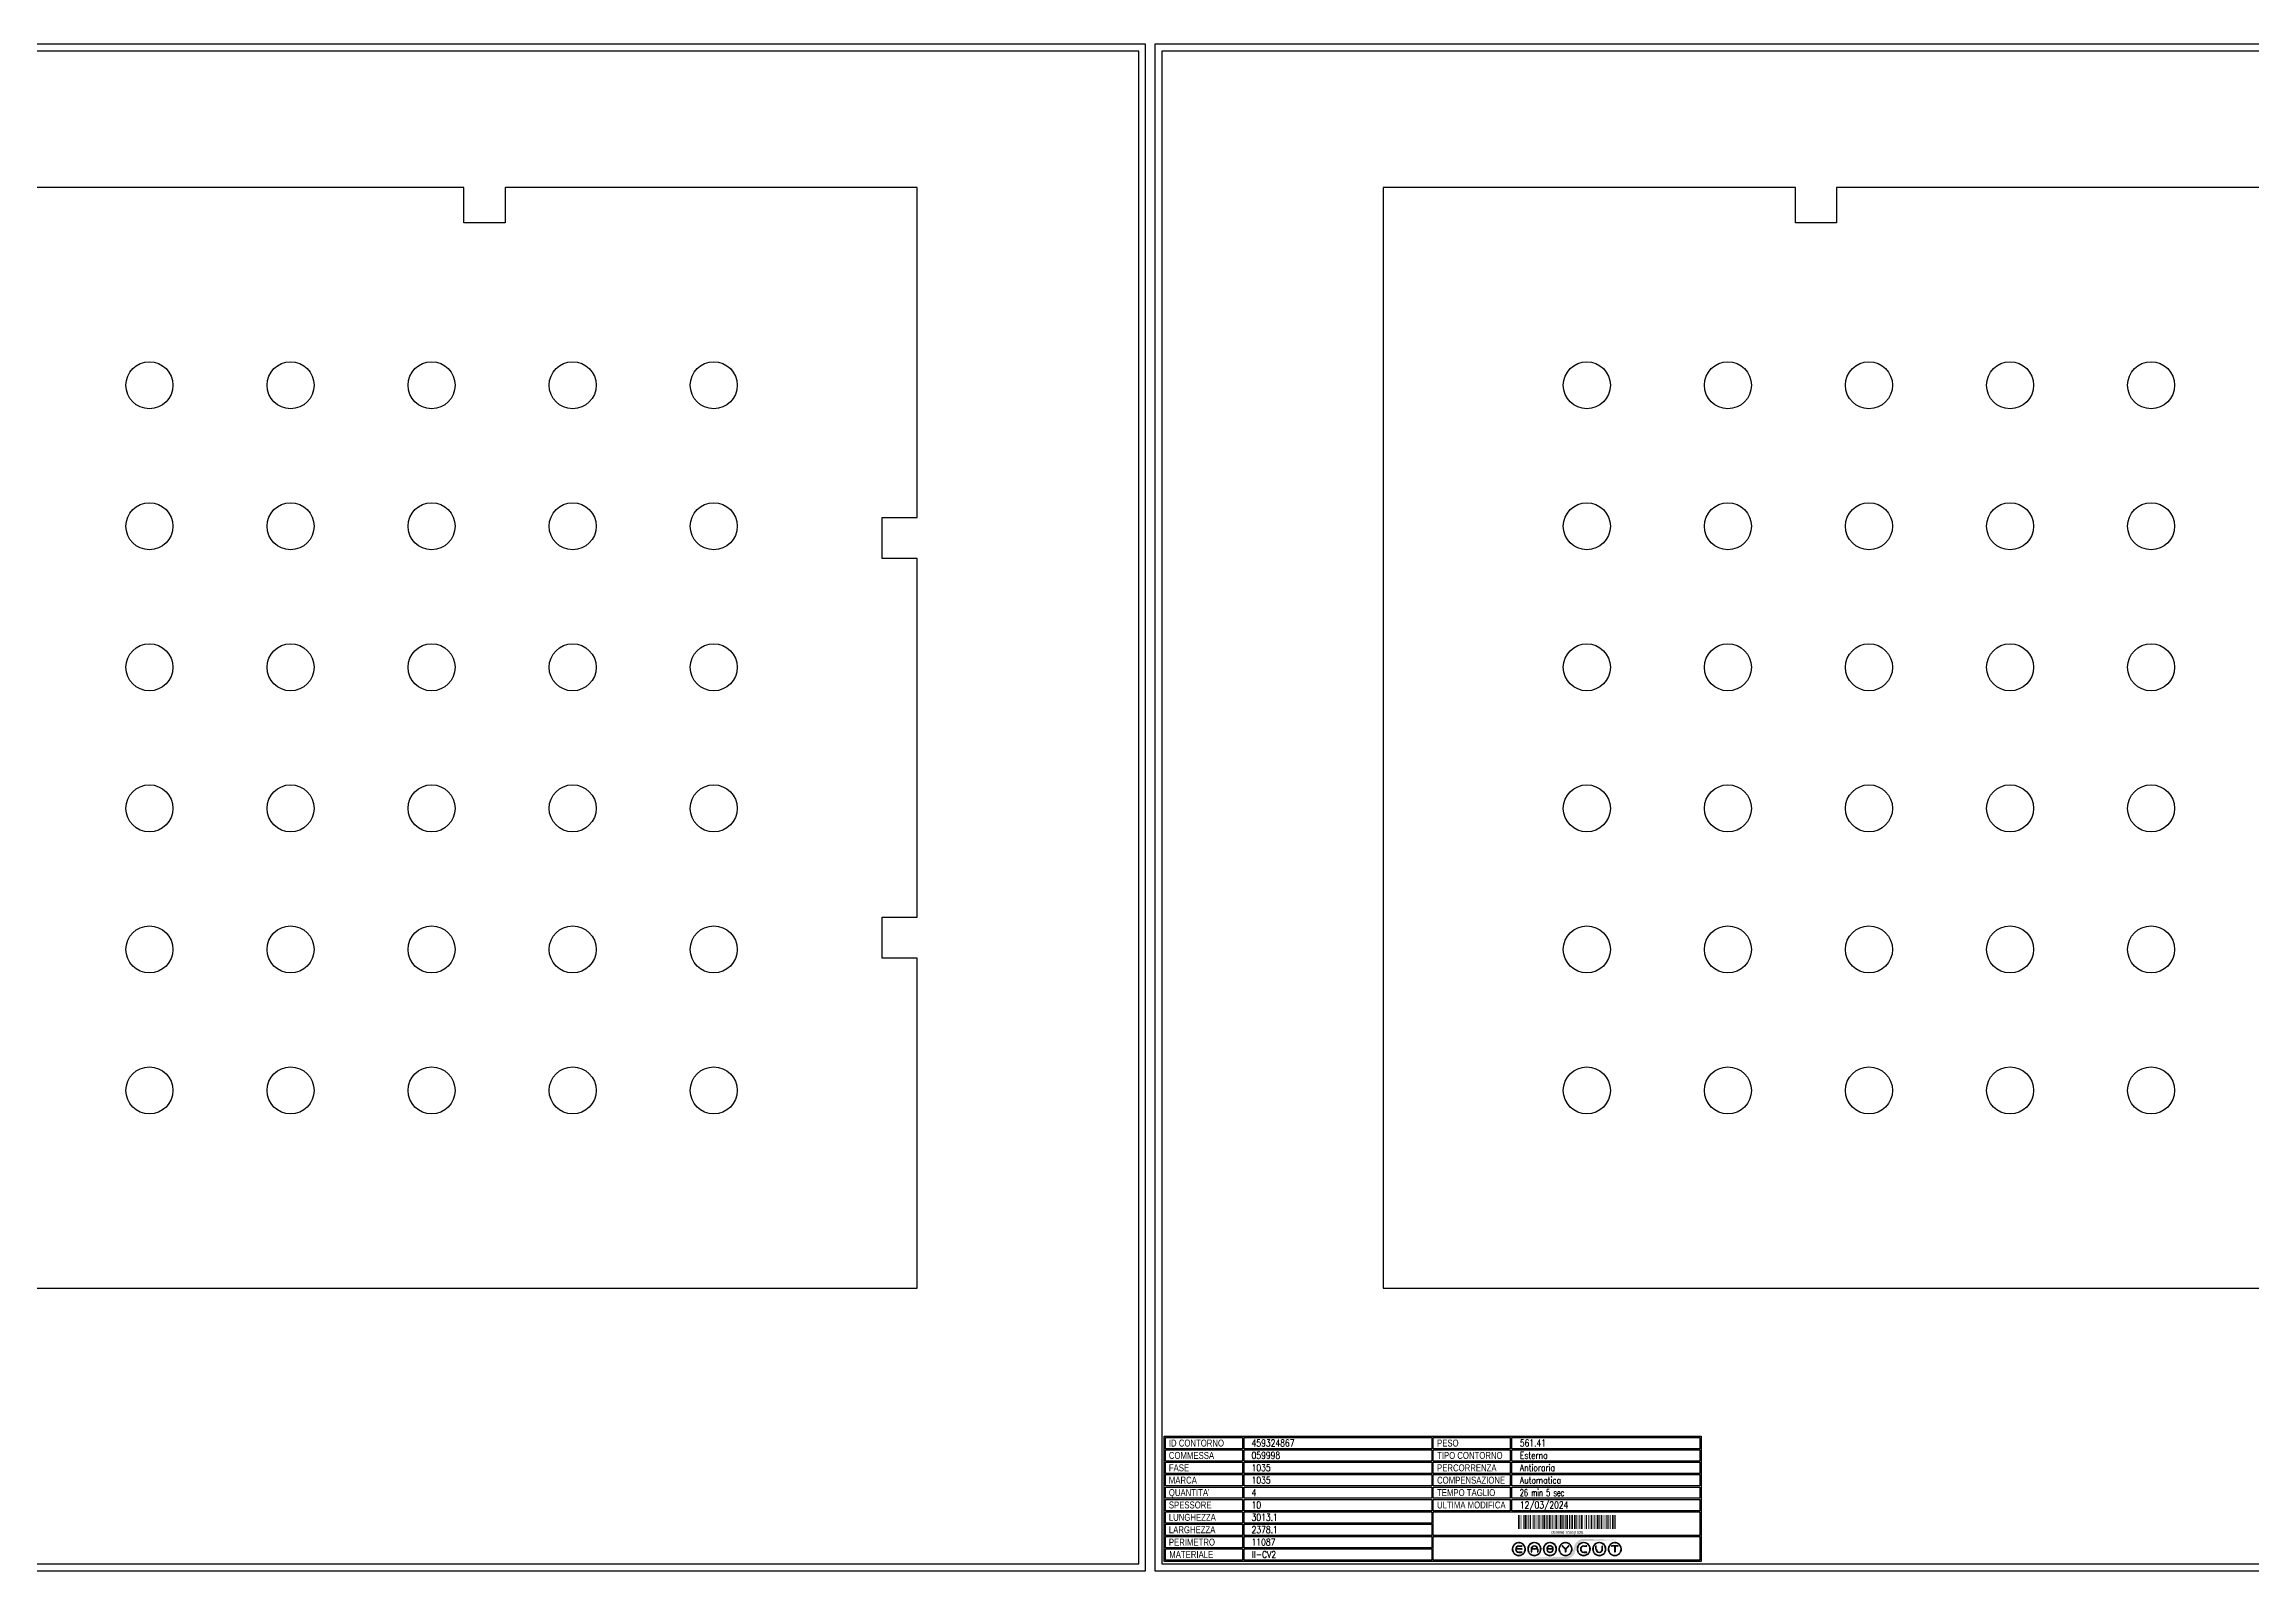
# Model space of a CAD drawing. Header units: millimetres. Extents: x 28039 to 145264, y 9873 to 40131.
# Drawn here: x 34119 to 38889, y 34873 to 38172 of the extents above; entities that cross this region are included whole.
import ezdxf
from ezdxf.enums import TextEntityAlignment as Align

# ---------------------------------------------------------------- set-up
doc = ezdxf.new("R2010")
doc.units = ezdxf.units.MM
doc.styles.add('EasyCutStyle', font='romans.shx', dxfattribs={"width": 0.8})
doc.styles.add('EasyCutStyle1', font='arial.ttf', dxfattribs={"width": 0.8})

# ---------------------------------------------------------------- blocks, each defined once
blk = doc.blocks.new('*U690')
at = {"color": 5}
blk.add_lwpolyline([(0, 0), (4000, 0), (4000, 3299), (0, 3299)], close=True, dxfattribs=at)
at = {"color": 7}
blk.add_lwpolyline([(15, 15), (3985, 15), (3985, 3284), (15, 3284)], close=True, dxfattribs=at)
at = {"color": 253}
blk.add_lwpolyline([(20, 291), (1180, 291), (1180, 20), (20, 20)], close=True, dxfattribs=at)
at = {"color": 2}
for points in [[(23, 288.1), (189.3, 288.1), (189.3, 263.7), (23, 263.7)], [(23, 288.1), (189.3, 288.1), (189.3, 263.7), (23, 263.7)], [(601.5, 288.1), (767.9, 288.1), (767.9, 263.7), (601.5, 263.7)], [(23, 261.4), (189.3, 261.4), (189.3, 237), (23, 237)], [(601.5, 261.4), (767.9, 261.4), (767.9, 237), (601.5, 237)], [(23, 234.6), (189.3, 234.6), (189.3, 210.2), (23, 210.2)], [(23, 207.9), (189.3, 207.9), (189.3, 183.4), (23, 183.4)], [(601.5, 234.6), (767.9, 234.6), (767.9, 210.2), (601.5, 210.2)], [(601.5, 207.9), (767.9, 207.9), (767.9, 183.4), (601.5, 183.4)], [(23, 181.1), (189.3, 181.1), (189.3, 156.7), (23, 156.7)], [(23, 154.3), (189.3, 154.3), (189.3, 129.9), (23, 129.9)], [(601.5, 181.1), (767.9, 181.1), (767.9, 156.7), (601.5, 156.7)], [(601.5, 154.3), (767.9, 154.3), (767.9, 129.9), (601.5, 129.9)], [(23, 127.6), (189.3, 127.6), (189.3, 103.1), (23, 103.1)], [(23, 100.8), (189.3, 100.8), (189.3, 76.4), (23, 76.4)], [(23, 74), (189.3, 74), (189.3, 49.6), (23, 49.6)], [(23, 47.3), (189.3, 47.3), (189.3, 22.9), (23, 22.9)]]:
    blk.add_lwpolyline(points, close=True, dxfattribs=at)
at = {"color": 1}
for points in [[(192.7, 288.1), (598.5, 288.1), (598.5, 263.7), (192.7, 263.7)], [(771.3, 288.1), (1177.2, 288.1), (1177.2, 263.7), (771.3, 263.7)], [(192.7, 261.4), (598.5, 261.4), (598.5, 237), (192.7, 237)], [(771.3, 261.4), (1177.2, 261.4), (1177.2, 237), (771.3, 237)], [(192.7, 234.6), (598.5, 234.6), (598.5, 210.2), (192.7, 210.2)], [(192.7, 207.9), (598.5, 207.9), (598.5, 183.4), (192.7, 183.4)], [(771.3, 234.6), (1177.2, 234.6), (1177.2, 210.2), (771.3, 210.2)], [(771.3, 207.9), (1177.2, 207.9), (1177.2, 183.4), (771.3, 183.4)], [(192.7, 181.1), (598.5, 181.1), (598.5, 156.7), (192.7, 156.7)], [(192.7, 154.3), (598.5, 154.3), (598.5, 129.9), (192.7, 129.9)], [(771.3, 181.1), (1177.2, 181.1), (1177.2, 156.7), (771.3, 156.7)], [(771.3, 154.3), (1177.2, 154.3), (1177.2, 129.9), (771.3, 129.9)], [(192.7, 127.6), (598.5, 127.6), (598.5, 103.1), (192.7, 103.1)], [(192.7, 100.8), (598.5, 100.8), (598.5, 76.4), (192.7, 76.4)], [(601.5, 127.6), (1177.2, 127.6), (1177.2, 76.4), (601.5, 76.4)], [(192.7, 74), (598.5, 74), (598.5, 49.6), (192.7, 49.6)], [(601.5, 74), (1177.2, 74), (1177.2, 22.9), (601.5, 22.9)], [(192.7, 47.3), (598.5, 47.3), (598.5, 22.9), (192.7, 22.9)]]:
    blk.add_lwpolyline(points, close=True, dxfattribs=at)
at = {"color": 161, "style": 'EasyCutStyle1', "width": 0.8}
for s, p in [('COMMESSA', (30.1, 241.9)), ('ID CONTORNO', (30.1, 268.6)), ('TIPO CONTORNO', (609.6, 241.9)), ('PESO', (609.6, 268.6)), ('FASE', (30.1, 215.1)), ('MARCA', (30.1, 188.4)), ('COMPENSAZIONE', (609.6, 188.4)), ('PERCORRENZA', (609.6, 215.1)), ("QUANTITA'", (30.1, 161.6)), ('SPESSORE', (30.1, 134.8)), ('TEMPO TAGLIO', (609.6, 161.6)), ('ULTIMA MODIFICA', (609.6, 134.8)), ('LUNGHEZZA', (30.1, 108.1)), ('LARGHEZZA', (30.1, 81.3)), ('PERIMETRO', (30.1, 54.5)), ('MATERIALE', (31, 27.8))]:
    blk.add_text(s, height=15, dxfattribs=at).set_placement(p)
at = {"style": 'EasyCutStyle'}
for tag, p, width in [('ORDERSHAPE', (208.9, 241.9), 0.8), ('IDSHAPE', (208.9, 268.6), 0.8), ('TYPESHAPE', (788.4, 241.9), 0.8), ('WEIGTHSHAPE', (788.4, 268.6), 0.8), ('PHASESHAPE', (208.9, 215.1), 0.8), ('MKSHAPE', (208.9, 188.4), 0.8), ('JOUSHAPE', (788.4, 215.1), 0.8), ('COMPSHAPE', (788.4, 188.4), 0.8), ('TKSHAPE', (208.9, 134.8), 0.8), ('QTASHAPE', (208.9, 161.6), 0.8), ('TIMECUTSHAPE', (788.4, 161.6), 0.65), ('LASTMODIFYSHAPE', (788.4, 134.8), 0.8), ('LENGTHSHAPE', (208.9, 108.1), 0.8), ('HEIGHTSHAPE', (208.9, 81.3), 0.8), ('PERIMETERSHAPE', (208.9, 54.5), 0.8), ('MATSHAPE', (209.8, 27.8), 0.8)]:
    blk.add_attdef(tag, p, '', height=15, dxfattribs=dict(at, width=width))
blk = doc.blocks.new('Logo')
h = blk.add_hatch(color=256)
h.set_gradient(color1=(255, 0, 0), color2=(255, 255, 0), tint=1)
h.paths.add_polyline_path([(20.5, 4.4, -0.339454), (37.1, 17.2), (118.6, 19.6), (37.1, 22, 0.339454), (15.8, 5.7), (13.2, -4.2, -0.339454), (-3.4, -16.9), (-118.2, -19.3), (-3.4, -21.7, 0.339454), (17.8, -5.4)])
for color, points in [(140, [(-115.9, -5.7, -1), (-116.7, -6.1, -0.520567), (-104.9, 14.3, -1), (-104.9, 13.5, 0.520567)]), (256, [(-97.3, 0.4), (-110, 0.4, -0.394366), (-103.7, 6.3), (-97.3, 6.3, 1), (-97.3, 7.2), (-103.7, 7.2, 1), (-103.7, -7.2), (-97.3, -7.2, 1), (-97.3, -6.3), (-103.7, -6.3, -0.394366), (-110, -0.4), (-97.3, -0.4, 1)]), (140, [(-91.4, -5.7, 1), (-90.6, -6.1, 0.520567), (-102.4, 14.3, 0.916853), (-102.6, 13.5, 0.043377), (-102.5, 13.5, -0.520567)]), (140, [(-82.3, -5.7, -1), (-83.1, -6.1, -0.520567), (-71.3, 14.3, -1), (-71.3, 13.5, 0.520567)]), (140, [(-57.8, -5.7, 1), (-57, -6.1, 0.520567), (-68.8, 14.3, 1), (-68.9, 13.5, -0.520567)]), (140, [(-48.7, -5.7, -1), (-49.5, -6.1, -0.520567), (-37.7, 14.3, -1), (-37.7, 13.5, 0.520567)]), (256, [(-31.2, -0.4, -0.486114), (-30.3, -1.5, -0.776377), (-42.6, -1.6, 1), (-43.4, -1.9, 0.776377), (-29.5, -1.7, 0.486114), (-31.2, 0.4), (-41.8, 0.4, -0.486114), (-42.6, 1.5, -0.776377), (-30.4, 1.6, 1), (-29.5, 1.9, 0.776377), (-43.5, 1.7, 0.486114), (-41.8, -0.4)]), (140, [(-24.2, -5.7, 1), (-23.4, -6.1, 0.520567), (-35.2, 14.3, 1), (-35.3, 13.5, -0.520567)]), (140, [(-15.1, -5.7, -1), (-15.9, -6.1, -0.520567), (-4.1, 14.3, -1), (-4.1, 13.5, 0.520567)]), (256, [(-9.3, 7.1, 1), (-10, 6.5), (-3.3, -0.2), (-3.3, -6.3, 1), (-2.4, -6.3), (-2.4, -0.2), (4.2, 6.5, 1), (3.6, 7.1), (-2.9, 0.6)]), (140, [(9.4, -5.7, 1), (10.2, -6.1, 0.520567), (-1.6, 14.3, 1), (-1.7, 13.5, -0.520567)]), (140, [(24.2, -5.7, -1), (23.4, -6.1, -0.520567), (35.2, 14.3, -1), (35.3, 13.5, 0.520567)]), (256, [(36.5, -7.2), (42.8, -7.2, 1), (42.8, -6.3), (36.5, -6.3, -1), (36.5, 6.3), (42.8, 6.3, 1), (42.8, 7.2), (36.5, 7.2, 1)]), (140, [(48.7, -5.7, 1), (49.5, -6.1, 0.520567), (37.7, 14.3, 1), (37.7, 13.5, -0.520567)]), (140, [(57.8, -5.7, -1), (57, -6.1, -0.520567), (68.8, 14.3, -1), (68.9, 13.5, 0.520567)]), (256, [(63.7, 0), (63.7, 6.3, 1), (62.9, 6.3), (62.9, 0, 1), (77.3, 0), (77.3, 6.3, 1), (76.4, 6.3), (76.4, 0, -1)]), (140, [(82.3, -5.7, 1), (83.1, -6.1, 0.520567), (71.3, 14.3, 1), (71.3, 13.5, -0.520567)]), (140, [(91.4, -5.7, -1), (90.6, -6.1, -0.520567), (102.4, 14.3, -1), (102.5, 13.5, 0.520567)]), (256, [(96.9, 7.2, 1), (96.9, 6.3), (103.2, 6.3), (103.2, -6.3, 1), (104.1, -6.3), (104.1, 6.3), (110.4, 6.3, 1), (110.4, 7.2)]), (140, [(115.9, -5.7, 1), (116.7, -6.1, 0.520567), (104.9, 14.3, 1), (104.9, 13.5, -0.520567)]), (140, [(-91.9, -8.3, 1), (-92.6, -7.8, -0.520567), (-114.8, -7.8, 1), (-115.5, -8.3, 0.520567)]), (140, [(-58.3, -8.3, 1), (-59, -7.8, -0.520567), (-81.2, -7.8, 1), (-81.9, -8.3, 0.520567)]), (140, [(-24.7, -8.3, 1), (-25.4, -7.8, -0.520567), (-47.6, -7.8, 1), (-48.3, -8.3, 0.520567)]), (140, [(8.9, -8.3, 1), (8.2, -7.8, -0.520567), (-14, -7.8, 1), (-14.7, -8.3, 0.520567)]), (140, [(48.3, -8.3, 1), (47.6, -7.8, -0.520567), (25.4, -7.8, 1), (24.7, -8.3, 0.520567)]), (140, [(81.9, -8.3, 1), (81.2, -7.8, -0.520567), (59, -7.8, 1), (58.3, -8.3, 0.520567)]), (140, [(115.5, -8.3, 1), (114.8, -7.8, -0.520567), (92.6, -7.8, 1), (91.9, -8.3, 0.520567)])]:
    blk.add_hatch(color=color).paths.add_polyline_path(points)
h = blk.add_hatch(color=256)
h.paths.add_polyline_path([(-63.7, -0.4), (-63.7, -6.3, 1), (-62.9, -6.3), (-62.9, 0, 1), (-77.3, 0), (-77.3, -6.3, 1), (-76.4, -6.3), (-76.4, -0.4)])
h.paths.add_polyline_path([(-76.4, 0.4, -0.933992), (-63.8, 0.4)], flags=16)
for p, q in [((-97.3, 0.4), (-110, 0.4)), ((-103.7, 7.2), (-97.3, 7.2)), ((-103.7, 6.3), (-97.3, 6.3)), ((-77.3, 0), (-77.3, -6.3)), ((-63.8, 0.4), (-76.4, 0.4)), ((-62.9, 0), (-62.9, -6.3)), ((-31.2, 0.4), (-41.8, 0.4)), ((-3.3, -0.2), (-10, 6.5)), ((-2.9, 0.6), (-9.3, 7.1)), ((-2.9, 0.6), (3.6, 7.1)), ((-2.4, -0.2), (4.2, 6.5)), ((36.5, 7.2), (42.8, 7.2)), ((36.5, 6.3), (42.8, 6.3)), ((62.9, 0), (62.9, 6.3)), ((63.7, 0), (63.7, 6.3)), ((76.4, 0), (76.4, 6.3)), ((77.3, 0), (77.3, 6.3)), ((110.4, 7.2), (96.9, 7.2)), ((103.2, 6.3), (96.9, 6.3)), ((103.2, 6.3), (103.2, -6.3)), ((104.1, 6.3), (104.1, -6.3)), ((110.4, 6.3), (104.1, 6.3)), ((-97.3, -0.4), (-110, -0.4)), ((-103.7, -6.3), (-97.3, -6.3)), ((-103.7, -7.2), (-97.3, -7.2)), ((-76.4, -0.4), (-76.4, -6.3)), ((-63.7, -0.4), (-76.4, -0.4)), ((-63.7, -0.4), (-63.7, -6.3)), ((-31.2, -0.4), (-41.8, -0.4)), ((-3.3, -0.2), (-3.3, -6.3)), ((-2.4, -0.2), (-2.4, -6.3)), ((36.5, -6.3), (42.8, -6.3)), ((36.5, -7.2), (42.8, -7.2))]:
    blk.add_line(p, q)
at = {"color": 140}
for centre, radius, start, end in [((-103.7, 0), 14.4, 95, 205), ((-103.7, 0), 13.5, 95, 205), ((-104.9, 13.9), 0.432, 275, 95), ((-102.5, 13.9), 0.432, 85, 265), ((-103.7, 0), 13.5, 335, 85), ((-103.7, 0), 14.4, 335, 85), ((-70.1, 0), 14.4, 95, 205), ((-70.1, 0), 13.5, 95, 205), ((-71.3, 13.9), 0.432, 275, 95), ((-68.9, 13.9), 0.432, 85, 265), ((-70.1, 0), 13.5, 335, 85), ((-70.1, 0), 14.4, 335, 85), ((-36.5, 0), 14.4, 95, 205), ((-36.5, 0), 13.5, 95, 205), ((-37.7, 13.9), 0.432, 275, 95), ((-35.3, 13.9), 0.432, 85, 265), ((-36.5, 0), 13.5, 335, 85), ((-36.5, 0), 14.4, 335, 85), ((-2.9, 0), 14.4, 95, 205), ((-2.9, 0), 13.5, 95, 205), ((-4.1, 13.9), 0.432, 275, 95), ((-1.7, 13.9), 0.432, 85, 265), ((-2.9, 0), 13.5, 335, 85), ((-2.9, 0), 14.4, 335, 85), ((36.5, 0), 14.4, 95, 205), ((36.5, 0), 13.5, 95, 205), ((35.3, 13.9), 0.432, 275, 95), ((37.7, 13.9), 0.432, 85, 265), ((36.5, 0), 14.4, 335, 85), ((36.5, 0), 13.5, 335, 85), ((70.1, 0), 14.4, 95, 205), ((70.1, 0), 13.5, 95, 205), ((68.9, 13.9), 0.432, 275, 95), ((71.3, 13.9), 0.432, 85, 265), ((70.1, 0), 14.4, 335, 85), ((70.1, 0), 13.5, 335, 85), ((103.7, 0), 14.4, 95, 205), ((103.7, 0), 13.5, 95, 205), ((102.5, 13.9), 0.432, 275, 95), ((104.9, 13.9), 0.432, 85, 265), ((103.7, 0), 14.4, 335, 85), ((103.7, 0), 13.5, 335, 85), ((-116.3, -5.9), 0.432, 205, 25), ((-115.1, -8), 0.432, 35, 215), ((-103.7, 0), 14.4, 215, 325), ((-103.7, 0), 13.5, 215, 325), ((-92.2, -8), 0.432, 325, 145), ((-91, -5.9), 0.432, 155, 335), ((-82.7, -5.9), 0.432, 205, 25), ((-81.5, -8), 0.432, 35, 215), ((-70.1, 0), 14.4, 215, 325), ((-70.1, 0), 13.5, 215, 325), ((-58.6, -8), 0.432, 325, 145), ((-57.4, -5.9), 0.432, 155, 335), ((-49.1, -5.9), 0.432, 205, 25), ((-47.9, -8), 0.432, 35, 215), ((-36.5, 0), 14.4, 215, 325), ((-36.5, 0), 13.5, 215, 325), ((-25, -8), 0.432, 325, 145), ((-23.8, -5.9), 0.432, 155, 335), ((-15.5, -5.9), 0.432, 205, 25), ((-14.3, -8), 0.432, 35, 215), ((-2.9, 0), 14.4, 215, 325), ((-2.9, 0), 13.5, 215, 325), ((8.6, -8), 0.432, 325, 145), ((9.8, -5.9), 0.432, 155, 335), ((23.8, -5.9), 0.432, 205, 25), ((25, -8), 0.432, 35, 215), ((36.5, 0), 14.4, 215, 325), ((36.5, 0), 13.5, 215, 325), ((47.9, -8), 0.432, 325, 145), ((49.1, -5.9), 0.432, 155, 335), ((57.4, -5.9), 0.432, 205, 25), ((58.6, -8), 0.432, 35, 215), ((70.1, 0), 14.4, 215, 325), ((70.1, 0), 13.5, 215, 325), ((81.5, -8), 0.432, 325, 145), ((82.7, -5.9), 0.432, 155, 335), ((91, -5.9), 0.432, 205, 25), ((92.2, -8), 0.432, 35, 215), ((103.7, 0), 14.4, 215, 325), ((103.7, 0), 13.5, 215, 325), ((115.1, -8), 0.432, 325, 145), ((116.3, -5.9), 0.432, 155, 335)]:
    blk.add_arc(centre, radius, start, end, dxfattribs=at)
for centre, radius, start, end in [((-103.7, 0), 7.2, 90, 270), ((-103.7, 0), 6.34, 90, 176.0904), ((-97.3, 6.8), 0.432, 270, 90), ((-97.3, 0), 0.432, 270, 90), ((-70.1, 0), 7.2, 0, 180), ((-70.1, 0), 6.34, 3.9096, 176.0904), ((-36.5, 0), 7.2, 15, 166.2998), ((-41.8, 1.3), 1.73, 166.2998, 270), ((-41.8, 1.3), 0.864, 166.2998, 270), ((-36.5, 0), 6.34, 15, 166.2998), ((-31.2, -1.3), 1.73, 346.2998, 90), ((-29.9, 1.8), 0.432, 195, 15), ((-9.6, 6.8), 0.432, 45, 225), ((3.9, 6.8), 0.432, 315, 135), ((36.5, 0), 7.2, 90, 270), ((36.5, 0), 6.34, 90, 270), ((42.8, 6.8), 0.432, 270, 90), ((63.3, 6.3), 0.432, 0, 180), ((70.1, 0), 7.2, 180, 0), ((70.1, 0), 6.34, 180, 0), ((76.8, 6.3), 0.432, 0, 180), ((96.9, 6.8), 0.432, 90, 270), ((110.4, 6.8), 0.432, 270, 90), ((-103.7, 0), 6.34, 183.9096, 270), ((-97.3, -6.8), 0.432, 270, 90), ((-76.8, -6.3), 0.432, 180, 0), ((-63.3, -6.3), 0.432, 180, 0), ((-43, -1.8), 0.432, 15, 195), ((-36.5, 0), 7.2, 195, 346.2998), ((-36.5, 0), 6.34, 195, 346.2998), ((-31.2, -1.3), 0.864, 346.2998, 90), ((-2.9, -6.3), 0.432, 180, 0), ((42.8, -6.8), 0.432, 270, 90), ((103.7, -6.3), 0.432, 180, 0)]:
    blk.add_arc(centre, radius, start, end)
blk = doc.blocks.new('BARCODE128_459324867', base_point=(37408.8, 34953.4))
at = {"linetype": 'Continuous'}
for points, const_width in [([(37409.8, 34953.4), (37409.8, 34983.4)], 2), ([(37412.3, 34953.4), (37412.3, 34983.4)], 1), ([(37415.3, 34953.4), (37415.3, 34983.4)], 1), ([(37420.3, 34953.4), (37420.3, 34983.4)], 1), ([(37424.3, 34953.4), (37424.3, 34983.4)], 3), ([(37427.8, 34953.4), (37427.8, 34983.4)], 2), ([(37431.8, 34953.4), (37431.8, 34983.4)], 2), ([(37435.3, 34953.4), (37435.3, 34983.4)], 3), ([(37439.3, 34953.4), (37439.3, 34983.4)], 1), ([(37443.3, 34953.4), (37443.3, 34983.4)], 3), ([(37447.3, 34953.4), (37447.3, 34983.4)], 1), ([(37449.8, 34953.4), (37449.8, 34983.4)], 2), ([(37454.3, 34953.4), (37454.3, 34983.4)], 3), ([(37458.3, 34953.4), (37458.3, 34983.4)], 1), ([(37460.8, 34953.4), (37460.8, 34983.4)], 2), ([(37465.3, 34953.4), (37465.3, 34983.4)], 3), ([(37469.3, 34953.4), (37469.3, 34983.4)], 1), ([(37471.8, 34953.4), (37471.8, 34983.4)], 2), ([(37476.3, 34953.4), (37476.3, 34983.4)], 3), ([(37479.3, 34953.4), (37479.3, 34983.4)], 1), ([(37482.8, 34953.4), (37482.8, 34983.4)], 2), ([(37486.3, 34953.4), (37486.3, 34983.4)], 1), ([(37488.3, 34953.4), (37488.3, 34983.4)], 1), ([(37491.8, 34953.4), (37491.8, 34983.4)], 4), ([(37497.3, 34953.4), (37497.3, 34983.4)], 1), ([(37501.3, 34953.4), (37501.3, 34983.4)], 3), ([(37505.8, 34953.4), (37505.8, 34983.4)], 2), ([(37508.3, 34953.4), (37508.3, 34983.4)], 1), ([(37512.3, 34953.4), (37512.3, 34983.4)], 3), ([(37515.8, 34953.4), (37515.8, 34983.4)], 2), ([(37519.8, 34953.4), (37519.8, 34983.4)], 2), ([(37523.3, 34953.4), (37523.3, 34983.4)], 1), ([(37526.3, 34953.4), (37526.3, 34983.4)], 3), ([(37530.8, 34953.4), (37530.8, 34983.4)], 2), ([(37534.3, 34953.4), (37534.3, 34983.4)], 3), ([(37538.3, 34953.4), (37538.3, 34983.4)], 1), ([(37541.3, 34953.4), (37541.3, 34983.4)], 1), ([(37543.3, 34953.4), (37543.3, 34983.4)], 1), ([(37546.8, 34953.4), (37546.8, 34983.4)], 4), ([(37552.3, 34953.4), (37552.3, 34983.4)], 1), ([(37556.3, 34953.4), (37556.3, 34983.4)], 3), ([(37560.8, 34953.4), (37560.8, 34983.4)], 2), ([(37563.3, 34953.4), (37563.3, 34983.4)], 1), ([(37567.3, 34953.4), (37567.3, 34983.4)], 3), ([(37570.8, 34953.4), (37570.8, 34983.4)], 2), ([(37574.8, 34953.4), (37574.8, 34983.4)], 2), ([(37578.3, 34953.4), (37578.3, 34983.4)], 1), ([(37581.3, 34953.4), (37581.3, 34983.4)], 3), ([(37585.8, 34953.4), (37585.8, 34983.4)], 2), ([(37589.3, 34953.4), (37589.3, 34983.4)], 3), ([(37593.3, 34953.4), (37593.3, 34983.4)], 1), ([(37596.8, 34953.4), (37596.8, 34983.4)], 2), ([(37600.8, 34953.4), (37600.8, 34983.4)], 2), ([(37603.8, 34953.4), (37603.8, 34983.4)], 2), ([(37607.8, 34953.4), (37607.8, 34983.4)], 2), ([(37613.3, 34953.4), (37613.3, 34983.4)], 3), ([(37616.3, 34953.4), (37616.3, 34983.4)], 1), ([(37618.8, 34953.4), (37618.8, 34983.4)], 2)]:
    blk.add_lwpolyline(points, dxfattribs=dict(at, const_width=const_width))
blk.add_text('059998|1035|1035', height=6).set_placement((37515.3, 34942.9), align=Align.CENTER)

msp = doc.modelspace()

# ---------------------------------------------------------------- linework, layer by layer
at = {"color": 2}
for points in [[(32992.3, 35484.3), (36005.4, 35484.3), (36005.4, 36197.1), (35929.2, 36197.1), (35929.2, 36286), (36005.4, 36286), (36005.4, 37060.7), (35929.2, 37060.7), (35929.2, 37149.6), (36005.4, 37149.6), (36005.4, 37862.4), (35114.8, 37862.4), (35114.8, 37786.2), (35025.9, 37786.2), (35025.9, 37862.4), (33971.8, 37862.4), (33971.8, 37786.2), (33882.9, 37786.2), (33882.9, 37862.4), (32992.3, 37862.4)], [(37012.3, 35484.3), (40025.4, 35484.3), (40025.4, 37862.4), (39134.8, 37862.4), (39134.8, 37786.2), (39045.9, 37786.2), (39045.9, 37862.4), (37991.8, 37862.4), (37991.8, 37786.2), (37902.9, 37786.2), (37902.9, 37862.4), (37012.3, 37862.4)]]:
    msp.add_lwpolyline(points, close=True, dxfattribs=at)
at = {"color": 4}
for centre in [(34346.4, 37435.4), (34651.2, 37435.4), (34956, 37435.4), (35260.8, 37435.4), (35565.6, 37435.4), (37452, 37435.4), (37756.8, 37435.4), (38061.6, 37435.4), (38366.4, 37435.4), (38671.2, 37435.4), (34346.4, 37130.6), (34651.2, 37130.6), (34956, 37130.6), (35260.8, 37130.6), (35565.6, 37130.6), (37452, 37130.6), (37756.8, 37130.6), (38061.6, 37130.6), (38366.4, 37130.6), (38671.2, 37130.6), (34346.4, 36825.8), (34651.2, 36825.8), (34956, 36825.8), (35260.8, 36825.8), (35565.6, 36825.8), (37452, 36825.8), (37756.8, 36825.8), (38061.6, 36825.8), (38366.4, 36825.8), (38671.2, 36825.8), (34346.4, 36521), (34651.2, 36521), (34956, 36521), (35260.8, 36521), (35565.6, 36521), (37452, 36521), (37756.8, 36521), (38061.6, 36521), (38366.4, 36521), (38671.2, 36521), (34346.4, 36216.2), (34651.2, 36216.2), (34956, 36216.2), (35260.8, 36216.2), (35565.6, 36216.2), (37452, 36216.2), (37756.8, 36216.2), (38061.6, 36216.2), (38366.4, 36216.2), (38671.2, 36216.2), (34346.4, 35911.4), (34651.2, 35911.4), (34956, 35911.4), (35260.8, 35911.4), (35565.6, 35911.4), (37452, 35911.4), (37756.8, 35911.4), (38061.6, 35911.4), (38366.4, 35911.4), (38671.2, 35911.4)]:
    msp.add_circle(centre, 50.8, dxfattribs=at)

# ---------------------------------------------------------------- block references
for p, values in [((32498.8, 34873.4), {'IDSHAPE': '993957981', 'ORDERSHAPE': '059998', 'PHASESHAPE': '1034', 'MKSHAPE': '1034', 'TKSHAPE': '10', 'LENGTHSHAPE': '3013.1', 'HEIGHTSHAPE': '2378.1', 'MATSHAPE': 'II-CV2', 'LASTMODIFYSHAPE': '12/03/2024', 'PERIMETERSHAPE': '11391.9', 'WEIGTHSHAPE': '560.35', 'TYPESHAPE': 'Esterno', 'JOUSHAPE': 'Antioraria', 'COMPSHAPE': 'Automatica', 'TIMECUTSHAPE': '26 min 48 sec', 'QTASHAPE': '8'}), ((36518.8, 34873.4), {'IDSHAPE': '459324867', 'ORDERSHAPE': '059998', 'PHASESHAPE': '1035', 'MKSHAPE': '1035', 'TKSHAPE': '10', 'LENGTHSHAPE': '3013.1', 'HEIGHTSHAPE': '2378.1', 'MATSHAPE': 'II-CV2', 'LASTMODIFYSHAPE': '12/03/2024', 'PERIMETERSHAPE': '11087', 'WEIGTHSHAPE': '561.41', 'TYPESHAPE': 'Esterno', 'JOUSHAPE': 'Antioraria', 'COMPSHAPE': 'Automatica', 'TIMECUTSHAPE': '26 min 5 sec', 'QTASHAPE': '4'})]:
    msp.add_blockref('*U690', p).add_auto_attribs(values)
for name, p in [('BARCODE128_459324867', (37303.3, 34963.9)), ('Logo', (37408.8, 34920.4))]:
    msp.add_blockref(name, p)

doc.saveas('drawing.dxf')
